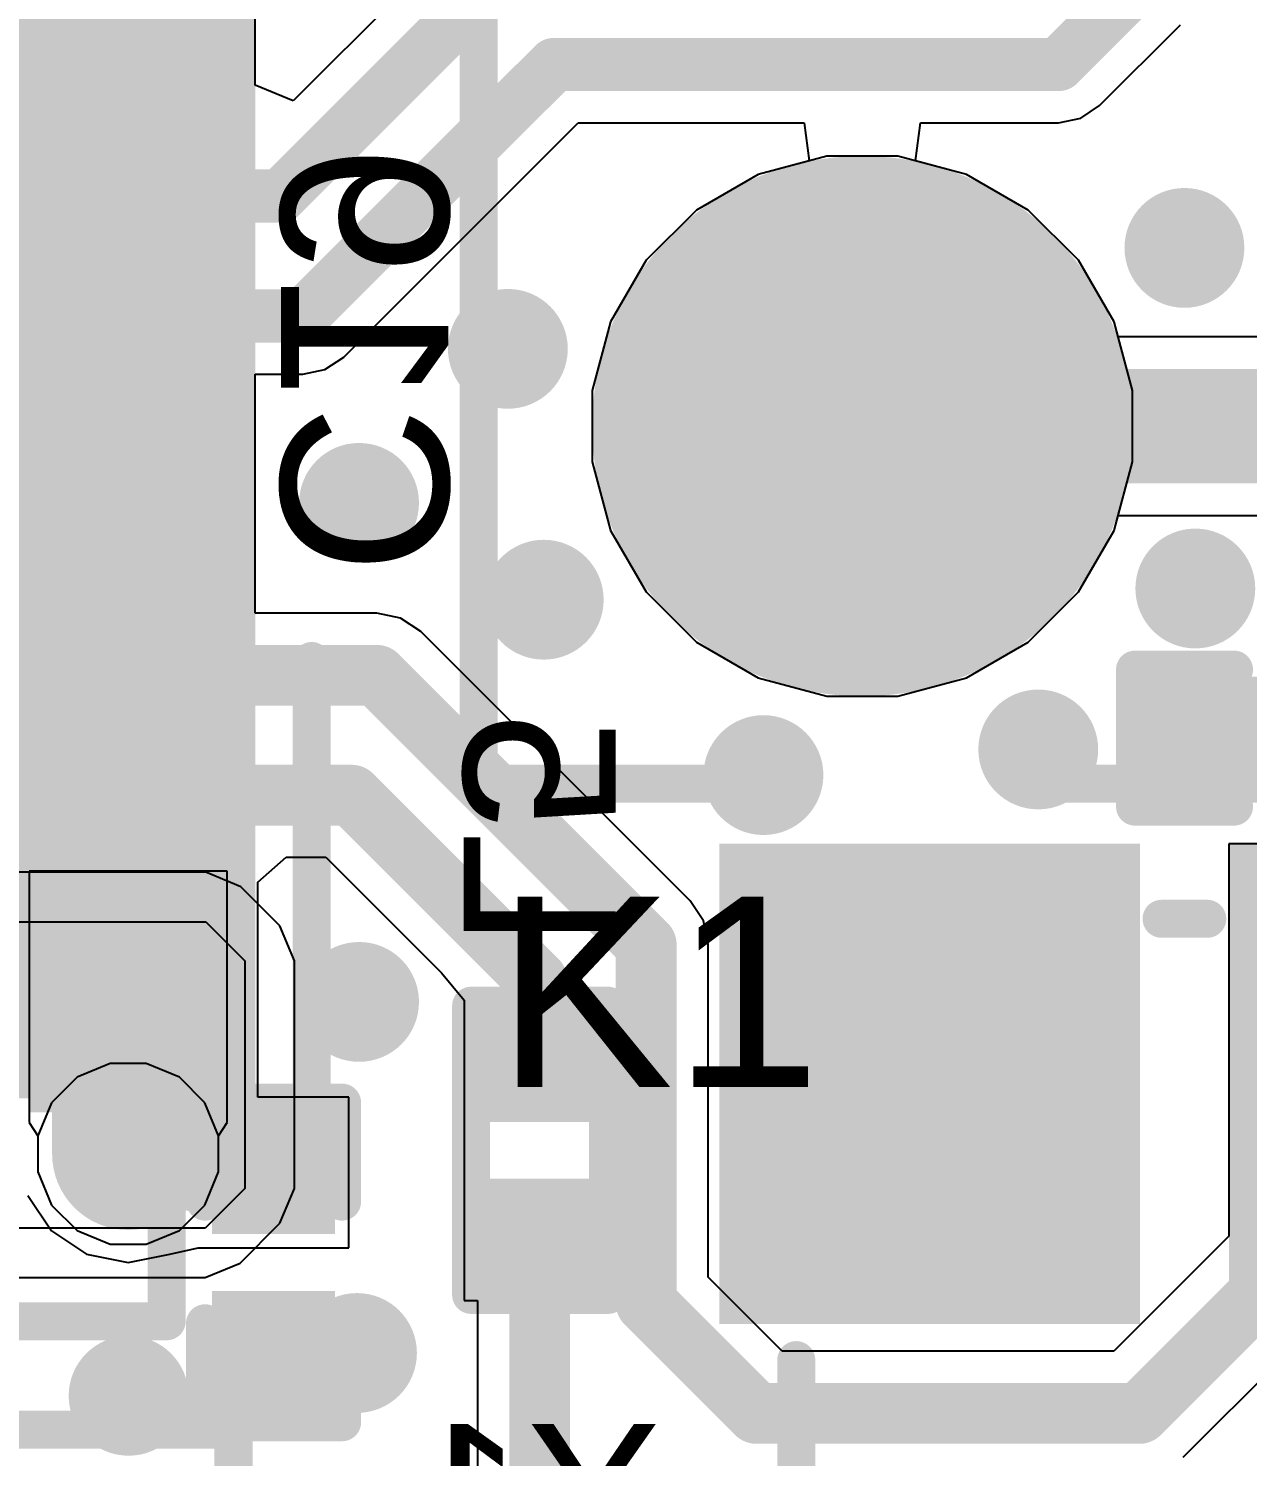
# Model space of a CAD drawing. Header units: millimetres. Extents: x -6 to 110, y 0 to 86.
# Drawn here: x 7.997 to 12.065, y 8.346 to 13.113 of the extents above; entities that cross this region are included whole.
import ezdxf

# ---------------------------------------------------------------- set-up
doc = ezdxf.new("R2010")
doc.units = ezdxf.units.MM
for name, color, linetype in [('BottomLayer', 5, 'Continuous'), ('BottomOverlay', 54, 'Continuous'), ('BottomPaste', 16, 'Continuous'), ('BottomSolder', 6, 'Continuous'), ('MidLayer1', 16, 'Continuous'), ('MidLayer2', 76, 'Continuous'), ('MultiLayer', 9, 'Continuous'), ('PadHoleLayer', 156, 'Continuous'), ('TopLayer', 1, 'Continuous'), ('TopOverlay', 2, 'Continuous'), ('TopPaste', 8, 'Continuous'), ('TopSolder', 216, 'Continuous'), ('ViaHoleLayer', 16, 'Continuous')]:
    doc.layers.add(name, color=color, linetype=linetype)
doc.styles.add('Arial', font='', dxfattribs={"height": 0.2})
doc.styles.get('Arial').set_extended_font_data('Arial')

# ---------------------------------------------------------------- blocks, each defined once
blk = doc.blocks.new('IND_0201_B_5')
at = {"layer": 'BottomLayer'}
for points in [[(-0.4, 0.15), (-0.15, 0.15), (-0.15, -0.15), (-0.4, -0.15)], [(0.15, 0.15), (0.4, 0.15), (0.4, -0.15), (0.15, -0.15)]]:
    blk.add_hatch(color=5, dxfattribs=at).paths.add_polyline_path(points)
at = {"layer": 'BottomPaste'}
for points in [[(-0.4, 0.15), (-0.15, 0.15), (-0.15, -0.15), (-0.4, -0.15)], [(0.15, 0.15), (0.4, 0.15), (0.4, -0.15), (0.15, -0.15)]]:
    blk.add_hatch(color=16, dxfattribs=at).paths.add_polyline_path(points)
at = {"layer": 'BottomSolder'}
for points in [[(-0.455, 0.205), (-0.095, 0.205), (-0.095, -0.205), (-0.455, -0.205)], [(0.095, 0.205), (0.455, 0.205), (0.455, -0.205), (0.095, -0.205)]]:
    blk.add_hatch(color=6, dxfattribs=at).paths.add_polyline_path(points)
at = {"layer": 'BottomOverlay', "const_width": 0.127}
for points in [[(-0.4826, -0.2286), (-0.4826, 0.2286)], [(0.4826, 0.2286), (-0.4826, 0.2286)], [(0.4826, -0.2286), (0.4826, 0.2286)], [(0.4826, -0.2286), (-0.4826, -0.2286)]]:
    blk.add_lwpolyline(points, dxfattribs=at)
at = {"layer": 'BottomOverlay', "const_width": 0.0635}
for points in [[(-0.5143, 0.2286, 1), (-0.4508, 0.2286, 1)], [(-0.5143, 0.2286, 1), (-0.4508, 0.2286, 1)], [(0.4508, 0.2286, 1), (0.5143, 0.2286, 1)], [(0.4508, 0.2286, 1), (0.5143, 0.2286, 1)], [(-0.5143, -0.2286, 1), (-0.4508, -0.2286, 1)], [(-0.5143, -0.2286, 1), (-0.4508, -0.2286, 1)], [(0.4508, -0.2286, 1), (0.5143, -0.2286, 1)], [(0.4508, -0.2286, 1), (0.5143, -0.2286, 1)]]:
    blk.add_lwpolyline(points, format="xyb", close=True, dxfattribs=at)
blk = doc.blocks.new('HF32FA_G_005_HSL1_27')
at = {"layer": 'BottomLayer'}
h = blk.add_hatch(color=5, dxfattribs=at)
edge = h.paths.add_edge_path()
edge.add_arc((-7.62, 3.8), 0.8, 0, 360)
at = {"layer": 'BottomSolder'}
h = blk.add_hatch(color=6, dxfattribs=at)
edge = h.paths.add_edge_path()
edge.add_arc((-7.62, 3.8), 0.9016, 0, 360)
at = {"layer": 'MidLayer1'}
h = blk.add_hatch(color=16, dxfattribs=at)
edge = h.paths.add_edge_path()
edge.add_arc((-7.62, 3.8), 0.8, 0, 360)
at = {"layer": 'MidLayer2'}
h = blk.add_hatch(color=76, dxfattribs=at)
edge = h.paths.add_edge_path()
edge.add_arc((-7.62, 3.8), 0.8, 0, 360)
at = {"layer": 'MultiLayer'}
h = blk.add_hatch(color=9, dxfattribs=at)
edge = h.paths.add_edge_path()
edge.add_arc((-7.62, 3.8), 0.8, 0, 360)
at = {"layer": 'PadHoleLayer'}
h = blk.add_hatch(color=156, dxfattribs=at)
edge = h.paths.add_edge_path()
edge.add_arc((-7.62, 3.8), 0.45, 0, 360)
at = {"layer": 'TopLayer'}
h = blk.add_hatch(color=1, dxfattribs=at)
edge = h.paths.add_edge_path()
edge.add_arc((-7.62, 3.8), 0.8, 0, 360)
at = {"layer": 'TopSolder'}
h = blk.add_hatch(color=216, dxfattribs=at)
edge = h.paths.add_edge_path()
edge.add_arc((-7.62, 3.8), 0.9016, 0, 360)
at = {"layer": 'TopOverlay', "const_width": 0.127}
for points in [[(-8.8138, 5.08), (-8.8138, 4.318)], [(-8.8138, 5.08), (8.8138, 5.08)], [(-8.8138, 3.282), (-8.8138, -3.2258)]]:
    blk.add_lwpolyline(points, dxfattribs=at)
at = {"layer": 'TopOverlay', "const_width": 0.0635}
for points in [[(-8.8455, 5.08, 1), (-8.782, 5.08, 1)], [(-8.8455, 5.08, 1), (-8.782, 5.08, 1)], [(-8.8455, 4.318, 1), (-8.782, 4.318, 1)], [(-8.8455, 3.282, 1), (-8.782, 3.282, 1)]]:
    blk.add_lwpolyline(points, format="xyb", close=True, dxfattribs=at)
blk = doc.blocks.new('QFNWB_56__7_7__B_35')
at = {"layer": 'BottomLayer'}
for points in [[(-2.49, -3.1), (-2.49, -3.75), (-2.71, -3.75), (-2.71, -3.1)], [(-2.09, -3.1), (-2.09, -3.75), (-2.31, -3.75), (-2.31, -3.1)], [(-1.69, -3.1), (-1.69, -3.75), (-1.91, -3.75), (-1.91, -3.1)], [(-1.29, -3.1), (-1.29, -3.75), (-1.51, -3.75), (-1.51, -3.1)], [(-0.89, -3.1), (-0.89, -3.75), (-1.11, -3.75), (-1.11, -3.1)], [(-0.49, -3.1), (-0.49, -3.75), (-0.71, -3.75), (-0.71, -3.1)], [(-0.09, -3.1), (-0.09, -3.75), (-0.31, -3.75), (-0.31, -3.1)], [(0.31, -3.1), (0.31, -3.75), (0.09, -3.75), (0.09, -3.1)], [(0.71, -3.1), (0.71, -3.75), (0.49, -3.75), (0.49, -3.1)]]:
    blk.add_hatch(color=5, dxfattribs=at).paths.add_polyline_path(points)
at = {"layer": 'BottomPaste'}
for points in [[(-2.49, -3.1), (-2.49, -3.75), (-2.71, -3.75), (-2.71, -3.1)], [(-2.09, -3.1), (-2.09, -3.75), (-2.31, -3.75), (-2.31, -3.1)], [(-1.69, -3.1), (-1.69, -3.75), (-1.91, -3.75), (-1.91, -3.1)], [(-1.29, -3.1), (-1.29, -3.75), (-1.51, -3.75), (-1.51, -3.1)], [(-0.89, -3.1), (-0.89, -3.75), (-1.11, -3.75), (-1.11, -3.1)], [(-0.49, -3.1), (-0.49, -3.75), (-0.71, -3.75), (-0.71, -3.1)], [(-0.09, -3.1), (-0.09, -3.75), (-0.31, -3.75), (-0.31, -3.1)], [(0.31, -3.1), (0.31, -3.75), (0.09, -3.75), (0.09, -3.1)], [(0.71, -3.1), (0.71, -3.75), (0.49, -3.75), (0.49, -3.1)]]:
    blk.add_hatch(color=16, dxfattribs=at).paths.add_polyline_path(points)
at = {"layer": 'BottomSolder'}
for points in [[(-2.3884, -2.9984), (-2.3884, -3.8516), (-2.8116, -3.8516), (-2.8116, -2.9984)], [(-1.9884, -2.9984), (-1.9884, -3.8516), (-2.4116, -3.8516), (-2.4116, -2.9984)], [(-1.5884, -2.9984), (-1.5884, -3.8516), (-2.0116, -3.8516), (-2.0116, -2.9984)], [(-1.1884, -2.9984), (-1.1884, -3.8516), (-1.6116, -3.8516), (-1.6116, -2.9984)], [(-0.7884, -2.9984), (-0.7884, -3.8516), (-1.2116, -3.8516), (-1.2116, -2.9984)], [(-0.3884, -2.9984), (-0.3884, -3.8516), (-0.8116, -3.8516), (-0.8116, -2.9984)], [(0.0116, -2.9984), (0.0116, -3.8516), (-0.4116, -3.8516), (-0.4116, -2.9984)], [(0.4116, -2.9984), (0.4116, -3.8516), (-0.0116, -3.8516), (-0.0116, -2.9984)], [(0.8116, -2.9984), (0.8116, -3.8516), (0.3884, -3.8516), (0.3884, -2.9984)]]:
    blk.add_hatch(color=6, dxfattribs=at).paths.add_polyline_path(points)
at = {"layer": 'BottomOverlay', "const_width": 0.127}
for points in [[(-3.556, -2.9464), (-3.556, -3.556)], [(-3.556, -3.556), (-2.921, -3.556)]]:
    blk.add_lwpolyline(points, dxfattribs=at)
at = {"layer": 'BottomOverlay', "const_width": 0.0635}
for points in [[(-3.5877, -3.556, 1), (-3.5242, -3.556, 1)], [(-3.5877, -3.556, 1), (-3.5242, -3.556, 1)], [(-2.9527, -3.556, 1), (-2.8893, -3.556, 1)]]:
    blk.add_lwpolyline(points, format="xyb", close=True, dxfattribs=at)
blk = doc.blocks.new('C___0402_38')
at = {"layer": 'TopLayer'}
for points in [[(-0.6985, -0.3175), (-0.6985, 0.3175), (-0.2413, 0.3175), (-0.2413, -0.3175)], [(0.2413, -0.3175), (0.2413, 0.3175), (0.6985, 0.3175), (0.6985, -0.3175)]]:
    blk.add_hatch(color=1, dxfattribs=at).paths.add_polyline_path(points)
at = {"layer": 'TopPaste'}
for points in [[(-0.6985, -0.3175), (-0.6985, 0.3175), (-0.2413, 0.3175), (-0.2413, -0.3175)], [(0.2413, -0.3175), (0.2413, 0.3175), (0.6985, 0.3175), (0.6985, -0.3175)]]:
    blk.add_hatch(color=8, dxfattribs=at).paths.add_polyline_path(points)
at = {"layer": 'TopSolder'}
for points in [[(-0.7585, -0.3775), (-0.7585, 0.3775), (-0.1813, 0.3775), (-0.1813, -0.3775)], [(0.1813, -0.3775), (0.1813, 0.3775), (0.7585, 0.3775), (0.7585, -0.3775)]]:
    blk.add_hatch(color=216, dxfattribs=at).paths.add_polyline_path(points)
at = {"layer": 'TopOverlay', "const_width": 0.127}
for points in [[(-0.7874, -0.4064), (-0.7874, 0.4064)], [(-0.7874, 0.4064), (-0.2794, 0.4064)], [(0.2794, 0.4064), (0.7874, 0.4064)], [(0.7874, -0.4064), (0.7874, 0.4064)], [(-0.7874, -0.4064), (-0.2794, -0.4064)], [(0.2794, -0.4064), (0.7874, -0.4064)]]:
    blk.add_lwpolyline(points, dxfattribs=at)
at = {"layer": 'TopOverlay', "const_width": 0.0635}
for points in [[(-0.8191, 0.4064, 1), (-0.7556, 0.4064, 1)], [(-0.8191, 0.4064, 1), (-0.7556, 0.4064, 1)], [(-0.3111, 0.4064, 1), (-0.2477, 0.4064, 1)], [(0.2477, 0.4064, 1), (0.3111, 0.4064, 1)], [(0.7556, 0.4064, 1), (0.8191, 0.4064, 1)], [(0.7556, 0.4064, 1), (0.8191, 0.4064, 1)], [(-0.8191, -0.4064, 1), (-0.7556, -0.4064, 1)], [(-0.8191, -0.4064, 1), (-0.7556, -0.4064, 1)], [(-0.3111, -0.4064, 1), (-0.2477, -0.4064, 1)], [(0.2477, -0.4064, 1), (0.3111, -0.4064, 1)], [(0.7556, -0.4064, 1), (0.8191, -0.4064, 1)], [(0.7556, -0.4064, 1), (0.8191, -0.4064, 1)]]:
    blk.add_lwpolyline(points, format="xyb", close=True, dxfattribs=at)
blk = doc.blocks.new('X322540MPB4SI__B_40')
at = {"layer": 'BottomLayer'}
for points in [[(-1.8, 1.45), (-0.4, 1.45), (-0.4, 0.25), (-1.8, 0.25)], [(0.4, 1.45), (1.8, 1.45), (1.8, 0.25), (0.4, 0.25)], [(-1.8, -0.25), (-0.4, -0.25), (-0.4, -1.45), (-1.8, -1.45)], [(0.4, -0.25), (1.8, -0.25), (1.8, -1.45), (0.4, -1.45)]]:
    blk.add_hatch(color=5, dxfattribs=at).paths.add_polyline_path(points)
at = {"layer": 'BottomPaste'}
for points in [[(-1.8, 1.45), (-0.4, 1.45), (-0.4, 0.25), (-1.8, 0.25)], [(0.4, 1.45), (1.8, 1.45), (1.8, 0.25), (0.4, 0.25)], [(-1.8, -0.25), (-0.4, -0.25), (-0.4, -1.45), (-1.8, -1.45)], [(0.4, -0.25), (1.8, -0.25), (1.8, -1.45), (0.4, -1.45)]]:
    blk.add_hatch(color=16, dxfattribs=at).paths.add_polyline_path(points)
at = {"layer": 'BottomSolder'}
for points in [[(-1.9016, 1.5516), (-0.2984, 1.5516), (-0.2984, 0.1484), (-1.9016, 0.1484)], [(0.2984, 1.5516), (1.9016, 1.5516), (1.9016, 0.1484), (0.2984, 0.1484)], [(-1.9016, -0.1484), (-0.2984, -0.1484), (-0.2984, -1.5516), (-1.9016, -1.5516)], [(0.2984, -0.1484), (1.9016, -0.1484), (1.9016, -1.5516), (0.2984, -1.5516)]]:
    blk.add_hatch(color=6, dxfattribs=at).paths.add_polyline_path(points)
at = {"layer": 'BottomOverlay', "const_width": 0.127}
for points in [[(-0.1778, 1.2954), (0.1778, 1.2954)], [(-1.651, 0.0762), (-1.651, -0.0762)], [(1.651, 0.0762), (1.651, -0.0762)], [(-0.1778, -1.2954), (0.1778, -1.2954)]]:
    blk.add_lwpolyline(points, dxfattribs=at)
at = {"layer": 'BottomOverlay', "const_width": 0.0635}
for points in [[(-0.2095, 1.2954, 1), (-0.1461, 1.2954, 1)], [(0.1461, 1.2954, 1), (0.2095, 1.2954, 1)], [(-1.6827, 0.0762, 1), (-1.6193, 0.0762, 1)], [(1.6193, 0.0762, 1), (1.6827, 0.0762, 1)], [(-1.6827, -0.0762, 1), (-1.6193, -0.0762, 1)], [(1.6193, -0.0762, 1), (1.6827, -0.0762, 1)], [(-0.2095, -1.2954, 1), (-0.1461, -1.2954, 1)], [(0.1461, -1.2954, 1), (0.2095, -1.2954, 1)]]:
    blk.add_lwpolyline(points, format="xyb", close=True, dxfattribs=at)
blk = doc.blocks.new('CAP_0201_B_65')
at = {"layer": 'BottomLayer'}
for points in [[(-0.45, 0.15), (-0.15, 0.15), (-0.15, -0.15), (-0.45, -0.15)], [(0.15, 0.15), (0.45, 0.15), (0.45, -0.15), (0.15, -0.15)]]:
    blk.add_hatch(color=5, dxfattribs=at).paths.add_polyline_path(points)
at = {"layer": 'BottomPaste'}
for points in [[(-0.45, 0.15), (-0.15, 0.15), (-0.15, -0.15), (-0.45, -0.15)], [(0.15, 0.15), (0.45, 0.15), (0.45, -0.15), (0.15, -0.15)]]:
    blk.add_hatch(color=16, dxfattribs=at).paths.add_polyline_path(points)
at = {"layer": 'BottomSolder'}
for points in [[(-0.505, 0.205), (-0.095, 0.205), (-0.095, -0.205), (-0.505, -0.205)], [(0.095, 0.205), (0.505, 0.205), (0.505, -0.205), (0.095, -0.205)]]:
    blk.add_hatch(color=6, dxfattribs=at).paths.add_polyline_path(points)
at = {"layer": 'BottomOverlay', "const_width": 0.127}
for points in [[(-0.5334, 0.2286), (-0.2032, 0.2286)], [(-0.5334, -0.2286), (-0.5334, 0.2286)], [(0.2032, 0.2286), (0.5334, 0.2286)], [(0.5334, -0.2286), (0.5334, 0.2286)], [(-0.5334, -0.2286), (-0.2032, -0.2286)], [(0.2032, -0.2286), (0.5334, -0.2286)]]:
    blk.add_lwpolyline(points, dxfattribs=at)
at = {"layer": 'BottomOverlay', "const_width": 0.0635}
for points in [[(-0.5651, 0.2286, 1), (-0.5016, 0.2286, 1)], [(-0.5651, 0.2286, 1), (-0.5016, 0.2286, 1)], [(-0.2349, 0.2286, 1), (-0.1714, 0.2286, 1)], [(0.1714, 0.2286, 1), (0.2349, 0.2286, 1)], [(0.5016, 0.2286, 1), (0.5651, 0.2286, 1)], [(0.5016, 0.2286, 1), (0.5651, 0.2286, 1)], [(-0.5651, -0.2286, 1), (-0.5016, -0.2286, 1)], [(-0.5651, -0.2286, 1), (-0.5016, -0.2286, 1)], [(-0.2349, -0.2286, 1), (-0.1714, -0.2286, 1)], [(0.1714, -0.2286, 1), (0.2349, -0.2286, 1)], [(0.5016, -0.2286, 1), (0.5651, -0.2286, 1)], [(0.5016, -0.2286, 1), (0.5651, -0.2286, 1)]]:
    blk.add_lwpolyline(points, format="xyb", close=True, dxfattribs=at)
blk = doc.blocks.new('CAP_0201_B_70')
at = {"layer": 'BottomLayer'}
for points in [[(-0.45, 0.15), (-0.15, 0.15), (-0.15, -0.15), (-0.45, -0.15)], [(0.15, 0.15), (0.45, 0.15), (0.45, -0.15), (0.15, -0.15)]]:
    blk.add_hatch(color=5, dxfattribs=at).paths.add_polyline_path(points)
at = {"layer": 'BottomPaste'}
for points in [[(-0.45, 0.15), (-0.15, 0.15), (-0.15, -0.15), (-0.45, -0.15)], [(0.15, 0.15), (0.45, 0.15), (0.45, -0.15), (0.15, -0.15)]]:
    blk.add_hatch(color=16, dxfattribs=at).paths.add_polyline_path(points)
at = {"layer": 'BottomSolder'}
for points in [[(-0.505, 0.205), (-0.095, 0.205), (-0.095, -0.205), (-0.505, -0.205)], [(0.095, 0.205), (0.505, 0.205), (0.505, -0.205), (0.095, -0.205)]]:
    blk.add_hatch(color=6, dxfattribs=at).paths.add_polyline_path(points)
at = {"layer": 'BottomOverlay', "const_width": 0.127}
for points in [[(-0.5334, 0.2286), (-0.5334, -0.2286)], [(-0.5334, 0.2286), (-0.2032, 0.2286)], [(0.2032, 0.2286), (0.5334, 0.2286)], [(0.5334, 0.2286), (0.5334, -0.2286)], [(-0.5334, -0.2286), (-0.2032, -0.2286)], [(0.2032, -0.2286), (0.5334, -0.2286)]]:
    blk.add_lwpolyline(points, dxfattribs=at)
at = {"layer": 'BottomOverlay', "const_width": 0.0635}
for points in [[(-0.5651, 0.2286, 1), (-0.5016, 0.2286, 1)], [(-0.5651, 0.2286, 1), (-0.5016, 0.2286, 1)], [(-0.2349, 0.2286, 1), (-0.1714, 0.2286, 1)], [(0.1714, 0.2286, 1), (0.2349, 0.2286, 1)], [(0.5016, 0.2286, 1), (0.5651, 0.2286, 1)], [(0.5016, 0.2286, 1), (0.5651, 0.2286, 1)], [(-0.5651, -0.2286, 1), (-0.5016, -0.2286, 1)], [(-0.5651, -0.2286, 1), (-0.5016, -0.2286, 1)], [(-0.2349, -0.2286, 1), (-0.1714, -0.2286, 1)], [(0.1714, -0.2286, 1), (0.2349, -0.2286, 1)], [(0.5016, -0.2286, 1), (0.5651, -0.2286, 1)], [(0.5016, -0.2286, 1), (0.5651, -0.2286, 1)]]:
    blk.add_lwpolyline(points, format="xyb", close=True, dxfattribs=at)

msp = doc.modelspace()

# ---------------------------------------------------------------- hatches: boundary and pattern name
at = {"layer": 'BottomLayer'}
h = msp.add_hatch(color=5, dxfattribs=at)
edge = h.paths.add_edge_path()
edge.add_arc((11.8546, 12.3806), 0.2, 0, 360)
h = msp.add_hatch(color=5, dxfattribs=at)
edge = h.paths.add_edge_path()
edge.add_arc((9.5967, 12.0436), 0.2, 0, 360)
h = msp.add_hatch(color=5, dxfattribs=at)
edge = h.paths.add_edge_path()
edge.add_arc((9.1002, 11.5294), 0.2, 0, 360)
h = msp.add_hatch(color=5, dxfattribs=at)
edge = h.paths.add_edge_path()
edge.add_arc((11.891, 11.2436), 0.2, 0, 360)
h = msp.add_hatch(color=5, dxfattribs=at)
edge = h.paths.add_edge_path()
edge.add_arc((9.7165, 11.2062), 0.2, 0, 360)
h = msp.add_hatch(color=5, dxfattribs=at)
edge = h.paths.add_edge_path()
edge.add_arc((11.3668, 10.7063), 0.2, 0, 360)
h = msp.add_hatch(color=5, dxfattribs=at)
edge = h.paths.add_edge_path()
edge.add_arc((10.4497, 10.6207), 0.2, 0, 360)
msp.add_hatch(color=5, dxfattribs=at).paths.add_polyline_path([(8.0022, 9.4954), (8.6522, 9.4954), (8.6522, 10.2636), (8.0022, 10.2636)])
h = msp.add_hatch(color=5, dxfattribs=at)
edge = h.paths.add_edge_path()
edge.add_arc((9.1002, 9.8636), 0.2, 0, 360)
h = msp.add_hatch(color=5, dxfattribs=at)
edge = h.paths.add_edge_path()
edge.add_arc((8.3298, 9.3562), 0.2, 0, 360)
h = msp.add_hatch(color=5, dxfattribs=at)
edge = h.paths.add_edge_path()
edge.add_arc((9.0932, 8.6916), 0.2, 0, 360)
h = msp.add_hatch(color=5, dxfattribs=at)
edge = h.paths.add_edge_path()
edge.add_arc((8.3311, 8.5487), 0.2, 0, 360)
at = {"layer": 'MidLayer1'}
h = msp.add_hatch(color=16, dxfattribs=at)
edge = h.paths.add_edge_path()
edge.add_arc((11.8546, 12.3806), 0.2, 0, 360)
h = msp.add_hatch(color=16, dxfattribs=at)
edge = h.paths.add_edge_path()
edge.add_arc((9.5967, 12.0436), 0.2, 0, 360)
h = msp.add_hatch(color=16, dxfattribs=at)
edge = h.paths.add_edge_path()
edge.add_arc((9.1002, 11.5294), 0.2, 0, 360)
h = msp.add_hatch(color=16, dxfattribs=at)
edge = h.paths.add_edge_path()
edge.add_arc((11.891, 11.2436), 0.2, 0, 360)
h = msp.add_hatch(color=16, dxfattribs=at)
edge = h.paths.add_edge_path()
edge.add_arc((9.7165, 11.2062), 0.2, 0, 360)
h = msp.add_hatch(color=16, dxfattribs=at)
edge = h.paths.add_edge_path()
edge.add_arc((11.3668, 10.7063), 0.2, 0, 360)
h = msp.add_hatch(color=16, dxfattribs=at)
edge = h.paths.add_edge_path()
edge.add_arc((10.4497, 10.6207), 0.2, 0, 360)
h = msp.add_hatch(color=16, dxfattribs=at)
edge = h.paths.add_edge_path()
edge.add_arc((9.1002, 9.8636), 0.2, 0, 360)
h = msp.add_hatch(color=16, dxfattribs=at)
edge = h.paths.add_edge_path()
edge.add_arc((8.3298, 9.3562), 0.2, 0, 360)
h = msp.add_hatch(color=16, dxfattribs=at)
edge = h.paths.add_edge_path()
edge.add_arc((9.0932, 8.6916), 0.2, 0, 360)
h = msp.add_hatch(color=16, dxfattribs=at)
edge = h.paths.add_edge_path()
edge.add_arc((8.3311, 8.5487), 0.2, 0, 360)
at = {"layer": 'MidLayer2'}
h = msp.add_hatch(color=76, dxfattribs=at)
edge = h.paths.add_edge_path()
edge.add_arc((11.8546, 12.3806), 0.2, 0, 360)
h = msp.add_hatch(color=76, dxfattribs=at)
edge = h.paths.add_edge_path()
edge.add_arc((9.5967, 12.0436), 0.2, 0, 360)
h = msp.add_hatch(color=76, dxfattribs=at)
edge = h.paths.add_edge_path()
edge.add_arc((9.1002, 11.5294), 0.2, 0, 360)
h = msp.add_hatch(color=76, dxfattribs=at)
edge = h.paths.add_edge_path()
edge.add_arc((11.891, 11.2436), 0.2, 0, 360)
h = msp.add_hatch(color=76, dxfattribs=at)
edge = h.paths.add_edge_path()
edge.add_arc((9.7165, 11.2062), 0.2, 0, 360)
h = msp.add_hatch(color=76, dxfattribs=at)
edge = h.paths.add_edge_path()
edge.add_arc((11.3668, 10.7063), 0.2, 0, 360)
h = msp.add_hatch(color=76, dxfattribs=at)
edge = h.paths.add_edge_path()
edge.add_arc((10.4497, 10.6207), 0.2, 0, 360)
h = msp.add_hatch(color=76, dxfattribs=at)
edge = h.paths.add_edge_path()
edge.add_arc((9.1002, 9.8636), 0.2, 0, 360)
h = msp.add_hatch(color=76, dxfattribs=at)
edge = h.paths.add_edge_path()
edge.add_arc((8.3298, 9.3562), 0.2, 0, 360)
h = msp.add_hatch(color=76, dxfattribs=at)
edge = h.paths.add_edge_path()
edge.add_arc((9.0932, 8.6916), 0.2, 0, 360)
h = msp.add_hatch(color=76, dxfattribs=at)
edge = h.paths.add_edge_path()
edge.add_arc((8.3311, 8.5487), 0.2, 0, 360)
at = {"layer": 'TopLayer'}
h = msp.add_hatch(color=1, dxfattribs=at)
edge = h.paths.add_edge_path()
edge.add_arc((11.8546, 12.3806), 0.2, 0, 360)
h = msp.add_hatch(color=1, dxfattribs=at)
edge = h.paths.add_edge_path()
edge.add_arc((9.5967, 12.0436), 0.2, 0, 360)
h = msp.add_hatch(color=1, dxfattribs=at)
edge = h.paths.add_edge_path()
edge.add_arc((9.1002, 11.5294), 0.2, 0, 360)
h = msp.add_hatch(color=1, dxfattribs=at)
edge = h.paths.add_edge_path()
edge.add_arc((11.891, 11.2436), 0.2, 0, 360)
h = msp.add_hatch(color=1, dxfattribs=at)
edge = h.paths.add_edge_path()
edge.add_arc((9.7165, 11.2062), 0.2, 0, 360)
h = msp.add_hatch(color=1, dxfattribs=at)
edge = h.paths.add_edge_path()
edge.add_arc((11.3668, 10.7063), 0.2, 0, 360)
h = msp.add_hatch(color=1, dxfattribs=at)
edge = h.paths.add_edge_path()
edge.add_arc((10.4497, 10.6207), 0.2, 0, 360)
h = msp.add_hatch(color=1, dxfattribs=at)
edge = h.paths.add_edge_path()
edge.add_arc((9.1002, 9.8636), 0.2, 0, 360)
h = msp.add_hatch(color=1, dxfattribs=at)
edge = h.paths.add_edge_path()
edge.add_arc((8.3298, 9.3562), 0.2, 0, 360)
h = msp.add_hatch(color=1, dxfattribs=at)
edge = h.paths.add_edge_path()
edge.add_arc((9.0932, 8.6916), 0.2, 0, 360)
h = msp.add_hatch(color=1, dxfattribs=at)
edge = h.paths.add_edge_path()
edge.add_arc((8.3311, 8.5487), 0.2, 0, 360)
at = {"layer": 'ViaHoleLayer'}
h = msp.add_hatch(color=16, dxfattribs=at)
edge = h.paths.add_edge_path()
edge.add_arc((11.8546, 12.3806), 0.1, 0, 360)
h = msp.add_hatch(color=16, dxfattribs=at)
edge = h.paths.add_edge_path()
edge.add_arc((9.5967, 12.0436), 0.1, 0, 360)
h = msp.add_hatch(color=16, dxfattribs=at)
edge = h.paths.add_edge_path()
edge.add_arc((9.1002, 11.5294), 0.1, 0, 360)
h = msp.add_hatch(color=16, dxfattribs=at)
edge = h.paths.add_edge_path()
edge.add_arc((9.7165, 11.2062), 0.1, 0, 360)
h = msp.add_hatch(color=16, dxfattribs=at)
edge = h.paths.add_edge_path()
edge.add_arc((11.891, 11.2436), 0.1, 0, 360)
h = msp.add_hatch(color=16, dxfattribs=at)
edge = h.paths.add_edge_path()
edge.add_arc((11.3668, 10.7063), 0.1, 0, 360)
h = msp.add_hatch(color=16, dxfattribs=at)
edge = h.paths.add_edge_path()
edge.add_arc((10.4497, 10.6207), 0.1, 0, 360)
h = msp.add_hatch(color=16, dxfattribs=at)
edge = h.paths.add_edge_path()
edge.add_arc((9.1002, 9.8636), 0.1, 0, 360)
h = msp.add_hatch(color=16, dxfattribs=at)
edge = h.paths.add_edge_path()
edge.add_arc((8.3298, 9.3562), 0.1, 0, 360)
h = msp.add_hatch(color=16, dxfattribs=at)
edge = h.paths.add_edge_path()
edge.add_arc((9.0932, 8.6916), 0.1, 0, 360)
h = msp.add_hatch(color=16, dxfattribs=at)
edge = h.paths.add_edge_path()
edge.add_arc((8.3311, 8.5487), 0.1, 0, 360)

# ---------------------------------------------------------------- linework, layer by layer
at = {"layer": 'BottomLayer'}
for p, q in [((8.7538, 12.9238), (8.7538, 13.516)), ((9.5314, 13.5218), (8.8808, 12.8712)), ((11.5716, 12.8555), (11.8417, 13.1255)), ((8.8808, 12.8712), (8.7538, 12.9238)), ((11.5086, 12.8134), (11.5716, 12.8555)), ((9.0494, 12.0163), (9.8317, 12.7986)), ((9.8317, 12.7986), (10.5859, 12.7986)), ((10.5859, 12.7986), (10.6026, 12.6716)), ((10.9566, 12.6716), (10.9734, 12.7986)), ((10.9734, 12.7986), (11.4343, 12.7986)), ((11.4343, 12.7986), (11.5086, 12.8134)), ((10.6026, 12.6716), (10.4316, 12.6258)), ((11.1276, 12.6258), (10.9566, 12.6716)), ((10.4316, 12.6258), (10.226, 12.5071)), ((11.3332, 12.5071), (11.1276, 12.6258)), ((10.226, 12.5071), (10.0582, 12.3392)), ((11.5011, 12.3392), (11.3332, 12.5071)), ((10.0582, 12.3392), (9.9395, 12.1336)), ((11.6198, 12.1336), (11.5011, 12.3392)), ((9.9395, 12.1336), (9.878, 11.9043)), ((11.6332, 12.0834), (11.6198, 12.1336)), ((12.9426, 12.0834), (11.6332, 12.0834)), ((8.9864, 11.9742), (9.0494, 12.0163)), ((8.9121, 11.9594), (8.9864, 11.9742)), ((8.7538, 11.1608), (8.7538, 11.9594)), ((8.7538, 11.9594), (8.9121, 11.9594)), ((9.878, 11.9043), (9.878, 11.6669)), ((9.878, 11.6669), (9.9395, 11.4376)), ((11.6198, 11.4376), (11.6332, 11.4878)), ((11.6332, 11.4878), (12.951, 11.4878)), ((9.9395, 11.4376), (10.0582, 11.232)), ((11.5011, 11.232), (11.6198, 11.4376)), ((10.0582, 11.232), (10.226, 11.0642)), ((11.3332, 11.0642), (11.5011, 11.232)), ((9.1595, 11.1608), (8.7538, 11.1608)), ((9.2388, 11.145), (9.1595, 11.1608)), ((9.1595, 11.1608), (9.1595, 11.1608)), ((9.306, 11.1001), (9.2388, 11.145)), ((10.2049, 10.2012), (9.306, 11.1001)), ((10.226, 11.0642), (10.4316, 10.9455)), ((11.1276, 10.9455), (11.3332, 11.0642)), ((10.4316, 10.9455), (10.6609, 10.884)), ((10.8983, 10.884), (11.1276, 10.9455)), ((10.6609, 10.884), (10.8983, 10.884)), ((12.2088, 10.3916), (12.003, 10.3916)), ((12.003, 10.3916), (12.003, 9.0817)), ((8.7622, 10.2636), (8.8572, 10.3464)), ((8.8572, 10.3464), (8.9896, 10.3464)), ((8.9896, 10.3464), (9.3757, 9.9603)), ((8.7622, 9.5455), (8.7622, 10.2636)), ((10.2498, 10.134), (10.2049, 10.2012)), ((10.2656, 10.0547), (10.2498, 10.134)), ((10.2656, 8.9442), (10.2656, 10.0547)), ((10.2656, 10.0547), (10.2656, 10.0547)), ((9.3757, 9.9603), (9.4512, 9.8698)), ((9.4512, 9.8698), (9.4512, 9.8698)), ((9.4512, 9.8698), (9.4512, 9.8698)), ((9.4512, 9.8698), (9.4512, 9.4166)), ((9.0665, 9.5455), (8.7622, 9.5455)), ((9.0665, 9.0423), (9.0665, 9.5455)), ((9.4512, 9.4166), (9.4512, 9.4166)), ((9.4512, 9.4166), (9.4512, 9.3198)), ((9.4512, 9.3198), (9.4512, 9.3198)), ((9.4512, 9.3198), (9.4512, 8.8666)), ((7.9949, 9.2175), (8.0735, 9.0998)), ((8.0735, 9.0998), (8.1911, 9.0212)), ((12.003, 9.0817), (11.6185, 8.6972)), ((8.1911, 9.0212), (8.3298, 8.9936)), ((8.3298, 8.9936), (8.4686, 9.0212)), ((8.4686, 9.0212), (8.5633, 9.0423)), ((8.5633, 9.0423), (8.5633, 9.0423)), ((8.5633, 9.0423), (8.5633, 9.0423)), ((8.5633, 9.0423), (9.0665, 9.0423)), ((10.5126, 8.6972), (10.2656, 8.9442)), ((9.4512, 8.8666), (9.4956, 8.8666)), ((9.4956, 8.8666), (9.4956, 8.1176)), ((11.8508, 8.3435), (12.2957, 8.7884)), ((11.6185, 8.6972), (10.5126, 8.6972))]:
    msp.add_line(p, q, dxfattribs=at)
for points, const_width in [([(8.8379, 12.5536), (9.6688, 13.3844)], 0.1778), ([(11.4343, 12.9928), (11.7043, 13.2629)], 0.1778), ([(8.9121, 12.1536), (9.7513, 12.9928)], 0.1778), ([(9.7513, 12.9928), (11.4343, 12.9928)], 0.1778), ([(8.3272, 12.5536), (8.8379, 12.5536)], 0.1778), ([(11.8409, 12.3684), (11.8546, 12.3806)], 0.127), ([(8.3272, 12.1536), (8.9121, 12.1536)], 0.1778), ([(10.7796, 11.7856), (13.5326, 11.7856)], 0.381), ([(8.3272, 10.9536), (9.1595, 10.9536)], 0.2032), ([(9.1595, 10.9536), (10.0584, 10.0547)], 0.2032), ([(8.3272, 10.5536), (9.0754, 10.5536)], 0.2032), ([(9.0754, 10.5536), (9.6945, 9.9345)], 0.2032), ([(10.0584, 8.8584), (10.0584, 10.0547)], 0.2032), ([(9.6945, 9.6666), (9.6945, 9.9345)], 0.2032), ([(8.3272, 9.7536), (8.3298, 9.751)], 0.508), ([(8.3298, 9.3562), (8.3298, 9.751)], 0.508), ([(9.6945, 9.6666), (9.7028, 9.6583)], 0.2032), ([(9.7028, 9.6432), (9.7028, 9.6583)], 0.2032), ([(8.3298, 9.3562), (8.3693, 9.3562)], 0.254), ([(8.3693, 9.3562), (8.4317, 9.2939)], 0.254), ([(8.4317, 9.2939), (8.8149, 9.2939)], 0.254), ([(9.7028, 8.1175), (9.7028, 9.0932)], 0.2032), ([(11.7043, 8.49), (12.2059, 8.9916)], 0.2032), ([(10.0584, 8.8584), (10.4267, 8.49)], 0.2032), ([(10.4267, 8.49), (11.7043, 8.49)], 0.2032)]:
    msp.add_lwpolyline(points, dxfattribs=dict(at, const_width=const_width))
for points, const_width in [([(9.7068, 12.9928, 1), (9.7957, 12.9928, 1)], 0.0889), ([(9.7068, 12.9928, 1), (9.7957, 12.9928, 1)], 0.0889), ([(11.3898, 12.9928, 1), (11.4787, 12.9928, 1)], 0.0889), ([(11.3898, 12.9928, 1), (11.4787, 12.9928, 1)], 0.0889), ([(8.2828, 12.5536, 1), (8.3717, 12.5536, 1)], 0.0889), ([(8.7935, 12.5536, 1), (8.8824, 12.5536, 1)], 0.0889), ([(8.7935, 12.5536, 1), (8.8824, 12.5536, 1)], 0.0889), ([(11.8229, 12.3806, 1), (11.8864, 12.3806, 1)], 0.0635), ([(11.8091, 12.3684, 1), (11.8726, 12.3684, 1)], 0.0635), ([(8.2828, 12.1536, 1), (8.3717, 12.1536, 1)], 0.0889), ([(8.8676, 12.1536, 1), (8.9565, 12.1536, 1)], 0.0889), ([(8.8676, 12.1536, 1), (8.9565, 12.1536, 1)], 0.0889), ([(10.6844, 11.7856, 1), (10.8749, 11.7856, 1)], 0.1905), ([(8.2764, 10.9536, 1), (8.378, 10.9536, 1)], 0.1016), ([(9.1087, 10.9536, 1), (9.2103, 10.9536, 1)], 0.1016), ([(9.1087, 10.9536, 1), (9.2103, 10.9536, 1)], 0.1016), ([(8.2764, 10.5536, 1), (8.378, 10.5536, 1)], 0.1016), ([(9.0246, 10.5536, 1), (9.1262, 10.5536, 1)], 0.1016), ([(9.0246, 10.5536, 1), (9.1262, 10.5536, 1)], 0.1016), ([(10.0076, 10.0547, 1), (10.1092, 10.0547, 1)], 0.1016), ([(10.0076, 10.0547, 1), (10.1092, 10.0547, 1)], 0.1016), ([(9.6437, 9.9345, 1), (9.7453, 9.9345, 1)], 0.1016), ([(9.6437, 9.9345, 1), (9.7453, 9.9345, 1)], 0.1016), ([(8.2002, 9.7536, 1), (8.4542, 9.7536, 1)], 0.254), ([(8.2028, 9.751, 1), (8.4568, 9.751, 1)], 0.254), ([(8.2028, 9.751, 1), (8.4568, 9.751, 1)], 0.254), ([(9.6437, 9.6666, 1), (9.7453, 9.6666, 1)], 0.1016), ([(9.6437, 9.6666, 1), (9.7453, 9.6666, 1)], 0.1016), ([(9.652, 9.6583, 1), (9.7536, 9.6583, 1)], 0.1016), ([(9.652, 9.6583, 1), (9.7536, 9.6583, 1)], 0.1016), ([(9.652, 9.6432, 1), (9.7536, 9.6432, 1)], 0.1016), ([(8.2028, 9.3562, 1), (8.4568, 9.3562, 1)], 0.254), ([(8.2663, 9.3562, 1), (8.3933, 9.3562, 1)], 0.127), ([(8.3058, 9.3562, 1), (8.4328, 9.3562, 1)], 0.127), ([(8.3058, 9.3562, 1), (8.4328, 9.3562, 1)], 0.127), ([(8.3682, 9.2939, 1), (8.4952, 9.2939, 1)], 0.127), ([(8.3682, 9.2939, 1), (8.4952, 9.2939, 1)], 0.127), ([(8.7514, 9.2939, 1), (8.8784, 9.2939, 1)], 0.127), ([(9.652, 9.0932, 1), (9.7536, 9.0932, 1)], 0.1016), ([(10.0076, 8.8584, 1), (10.1092, 8.8584, 1)], 0.1016), ([(10.0076, 8.8584, 1), (10.1092, 8.8584, 1)], 0.1016), ([(10.3759, 8.49, 1), (10.4775, 8.49, 1)], 0.1016), ([(10.3759, 8.49, 1), (10.4775, 8.49, 1)], 0.1016), ([(11.6535, 8.49, 1), (11.7551, 8.49, 1)], 0.1016), ([(11.6535, 8.49, 1), (11.7551, 8.49, 1)], 0.1016)]:
    msp.add_lwpolyline(points, format="xyb", close=True, dxfattribs=dict(at, const_width=const_width))
at = {"layer": 'BottomOverlay', "const_width": 0.127}
for points in [[(8.9419, 9.5273), (8.9419, 11.0015)], [(1.4198, 8.4352), (8.6812, 8.4352)], [(8.6812, 5.1639), (8.6812, 8.4352)]]:
    msp.add_lwpolyline(points, dxfattribs=at)
at = {"layer": 'BottomOverlay', "const_width": 0.0635}
for points in [[(8.9102, 11.0015, 1), (8.9737, 11.0015, 1)], [(8.9102, 9.5273, 1), (8.9737, 9.5273, 1)], [(8.6495, 8.4352, 1), (8.713, 8.4352, 1)], [(8.6495, 8.4352, 1), (8.713, 8.4352, 1)]]:
    msp.add_lwpolyline(points, format="xyb", close=True, dxfattribs=at)
at = {"layer": 'MidLayer1'}
for p, q in [((10.6609, 12.6872), (10.4316, 12.6258)), ((10.8983, 12.6872), (10.6609, 12.6872)), ((11.1276, 12.6258), (10.8983, 12.6872)), ((10.4316, 12.6258), (10.226, 12.5071)), ((11.3332, 12.5071), (11.1276, 12.6258)), ((10.226, 12.5071), (10.0582, 12.3392)), ((11.5011, 12.3392), (11.3332, 12.5071)), ((10.0582, 12.3392), (9.9395, 12.1336)), ((11.6198, 12.1336), (11.5011, 12.3392)), ((9.9395, 12.1336), (9.878, 11.9043)), ((11.6812, 11.9043), (11.6198, 12.1336)), ((9.878, 11.9043), (9.878, 11.6669)), ((11.6812, 11.6669), (11.6812, 11.9043)), ((9.878, 11.6669), (9.9395, 11.4376)), ((11.6198, 11.4376), (11.6812, 11.6669)), ((9.9395, 11.4376), (10.0582, 11.232)), ((11.5011, 11.232), (11.6198, 11.4376)), ((10.0582, 11.232), (10.226, 11.0642)), ((11.3332, 11.0642), (11.5011, 11.232)), ((10.226, 11.0642), (10.4316, 10.9455)), ((11.1276, 10.9455), (11.3332, 11.0642)), ((10.4316, 10.9455), (10.6609, 10.884)), ((10.8983, 10.884), (11.1276, 10.9455)), ((10.6609, 10.884), (10.8983, 10.884)), ((8.5884, 10.2963), (3.1753, 10.2963)), ((8.7051, 10.248), (8.5884, 10.2963)), ((8.836, 10.1171), (8.7051, 10.248)), ((3.107, 10.1314), (8.5884, 10.1314)), ((8.5884, 10.1314), (8.7193, 10.0005)), ((8.8843, 10.0005), (8.836, 10.1171)), ((8.7193, 10.0005), (8.7193, 9.2412)), ((8.8843, 9.2412), (8.8843, 10.0005)), ((8.7193, 9.2412), (8.5863, 9.1082)), ((8.836, 9.1245), (8.8843, 9.2412)), ((8.5863, 9.1082), (3.0668, 9.1082)), ((8.703, 8.9915), (8.836, 9.1245)), ((8.5863, 8.9432), (8.703, 8.9915)), ((3.0668, 8.9432), (8.5863, 8.9432))]:
    msp.add_line(p, q, dxfattribs=at)
at = {"layer": 'MidLayer2'}
for p, q in [((10.6609, 12.6872), (10.4316, 12.6258)), ((10.8983, 12.6872), (10.6609, 12.6872)), ((11.1276, 12.6258), (10.8983, 12.6872)), ((10.4316, 12.6258), (10.226, 12.5071)), ((11.3332, 12.5071), (11.1276, 12.6258)), ((10.226, 12.5071), (10.0582, 12.3392)), ((11.5011, 12.3392), (11.3332, 12.5071)), ((10.0582, 12.3392), (9.9395, 12.1336)), ((11.6198, 12.1336), (11.5011, 12.3392)), ((9.9395, 12.1336), (9.878, 11.9043)), ((11.6812, 11.9043), (11.6198, 12.1336)), ((9.878, 11.9043), (9.878, 11.6669)), ((11.6812, 11.6669), (11.6812, 11.9043)), ((9.878, 11.6669), (9.9395, 11.4376)), ((11.6198, 11.4376), (11.6812, 11.6669)), ((9.9395, 11.4376), (10.0582, 11.232)), ((11.5011, 11.232), (11.6198, 11.4376)), ((10.0582, 11.232), (10.226, 11.0642)), ((11.3332, 11.0642), (11.5011, 11.232)), ((10.226, 11.0642), (10.4316, 10.9455)), ((11.1276, 10.9455), (11.3332, 11.0642)), ((10.4316, 10.9455), (10.6609, 10.884)), ((10.8983, 10.884), (11.1276, 10.9455)), ((10.6609, 10.884), (10.8983, 10.884)), ((8.2698, 9.6578), (8.159, 9.6119)), ((8.3898, 9.6578), (8.2698, 9.6578)), ((8.5007, 9.6119), (8.3898, 9.6578)), ((8.159, 9.6119), (8.0741, 9.527)), ((8.5855, 9.527), (8.5007, 9.6119)), ((8.0741, 9.527), (8.0282, 9.4162)), ((8.6314, 9.4162), (8.5855, 9.527)), ((8.0282, 9.4162), (8.0282, 9.2962)), ((8.6314, 9.2962), (8.6314, 9.4162)), ((8.0282, 9.2962), (8.0741, 9.1854)), ((8.5855, 9.1854), (8.6314, 9.2962)), ((8.0741, 9.1854), (8.159, 9.1005)), ((8.5007, 9.1005), (8.5855, 9.1854)), ((8.159, 9.1005), (8.2698, 9.0546)), ((8.3898, 9.0546), (8.5007, 9.1005)), ((8.2698, 9.0546), (8.3898, 9.0546))]:
    msp.add_line(p, q, dxfattribs=at)
at = {"layer": 'TopLayer'}
for p, q in [((10.6609, 12.6872), (10.4316, 12.6258)), ((10.8983, 12.6872), (10.6609, 12.6872)), ((11.1276, 12.6258), (10.8983, 12.6872)), ((10.4316, 12.6258), (10.226, 12.5071)), ((11.3332, 12.5071), (11.1276, 12.6258)), ((10.226, 12.5071), (10.0582, 12.3392)), ((11.5011, 12.3392), (11.3332, 12.5071)), ((10.0582, 12.3392), (9.9395, 12.1336)), ((11.6198, 12.1336), (11.5011, 12.3392)), ((9.9395, 12.1336), (9.878, 11.9043)), ((11.6812, 11.9043), (11.6198, 12.1336)), ((9.878, 11.9043), (9.878, 11.6669)), ((11.6812, 11.6669), (11.6812, 11.9043)), ((9.878, 11.6669), (9.9395, 11.4376)), ((11.6198, 11.4376), (11.6812, 11.6669)), ((9.9395, 11.4376), (10.0582, 11.232)), ((11.5011, 11.232), (11.6198, 11.4376)), ((10.0582, 11.232), (10.226, 11.0642)), ((11.3332, 11.0642), (11.5011, 11.232)), ((10.226, 11.0642), (10.4316, 10.9455)), ((11.1276, 10.9455), (11.3332, 11.0642)), ((10.4316, 10.9455), (10.6609, 10.884)), ((10.8983, 10.884), (11.1276, 10.9455)), ((10.6609, 10.884), (10.8983, 10.884)), ((8.66, 10.2997), (7.9996, 10.2997)), ((7.9996, 10.2997), (7.9996, 9.4615)), ((8.66, 9.4615), (8.66, 10.2997)), ((7.9996, 9.4615), (7.9996, 9.4615)), ((7.9996, 9.4615), (8.0282, 9.4162)), ((8.6314, 9.4162), (8.66, 9.4615)), ((8.66, 9.4615), (8.66, 9.4615)), ((8.0282, 9.4162), (8.0282, 9.2962)), ((8.6314, 9.2962), (8.6314, 9.4162)), ((8.0282, 9.2962), (8.0741, 9.1854)), ((8.5855, 9.1854), (8.6314, 9.2962)), ((8.0741, 9.1854), (8.159, 9.1005)), ((8.5007, 9.1005), (8.5855, 9.1854)), ((8.159, 9.1005), (8.2698, 9.0546)), ((8.3898, 9.0546), (8.5007, 9.1005)), ((8.2698, 9.0546), (8.3898, 9.0546))]:
    msp.add_line(p, q, dxfattribs=at)
at = {"layer": 'TopLayer', "const_width": 0.381}
msp.add_lwpolyline([(8.3298, 9.3562), (8.3298, 9.8806)], dxfattribs=at)
at = {"layer": 'TopLayer', "const_width": 0.1905}
for points in [[(8.2346, 9.8806, 1), (8.4251, 9.8806, 1)], [(8.2346, 9.3562, 1), (8.4251, 9.3562, 1)]]:
    msp.add_lwpolyline(points, format="xyb", close=True, dxfattribs=at)

# ---------------------------------------------------------------- block references
for name, p, rotation in [('HF32FA_G_005_HSL1_27', (14.5796, 19.4056), 90), ('QFNWB_56__7_7__B_35', (4.9022, 12.3536), 90), ('X322540MPB4SI__B_40', (11.8546, 8.49), 90), ('IND_0201_B_5', (9.7028, 9.3682), 270), ('CAP_0201_B_70', (8.8149, 8.9939), 90)]:
    msp.add_blockref(name, p, dxfattribs=dict(rotation=rotation))
for name, p in [('CAP_0201_B_65', (12.2232, 10.7442)), ('C___0402_38', (7.8599, 9.8806))]:
    msp.add_blockref(name, p)

# ---------------------------------------------------------------- texts
at = {"layer": 'BottomOverlay', "style": 'Arial', "text_generation_flag": 2}
for s, height, p in [('C19', 0.5588, (8.8393, 11.2905)), ('L5', 0.508, (9.4489, 10.0416))]:
    msp.add_text(s, height=height, rotation=270, dxfattribs=at).set_placement(p)
msp.add_text('X1', height=0.508, dxfattribs=at).set_placement((10.1205, 7.9465))
at = {"layer": 'TopOverlay', "style": 'Arial'}
msp.add_text('K1', height=0.635, dxfattribs=at).set_placement((9.5564, 9.58))

doc.saveas('drawing.dxf')
